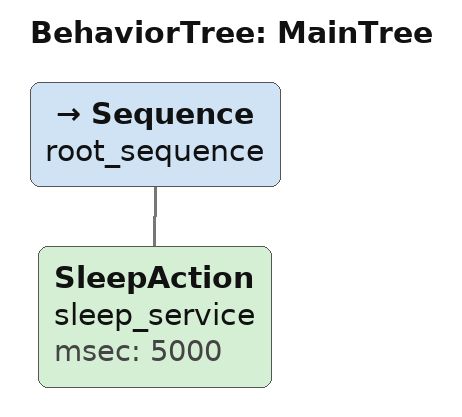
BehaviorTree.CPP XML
<root BTCPP_format="4" main_tree_to_execute = "MainTree" >
    <BehaviorTree ID="MainTree">
       <Sequence name="root_sequence">
            <SleepAction name="sleep_service" msec="5000" />
       </Sequence>
    </BehaviorTree>
</root>
